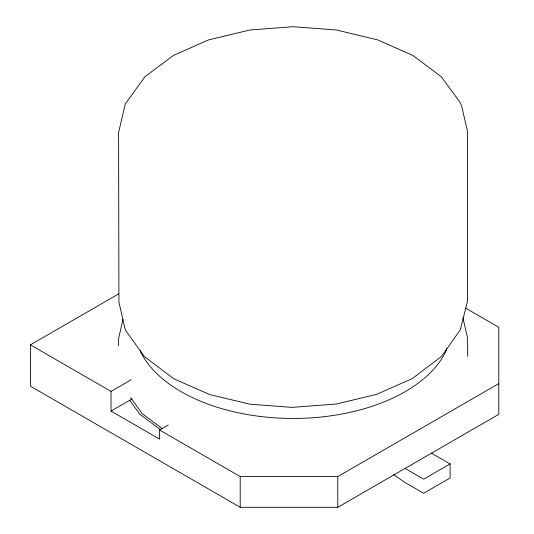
<?xml version="1.0" encoding="UTF-8"?>
<svg xmlns="http://www.w3.org/2000/svg" width="534" height="534" viewBox="0 0 534 534"><rect width="100%" height="100%" fill="white"/><g stroke="black" fill="none" stroke-linecap="round" stroke-linejoin="round"><path stroke-width="0.8" d="M123 319.239L118.675 338.196L118.601 345.705M140.048 350.624A158.485 91.501 0 0 0 293.133 418.442A158.485 91.501 0 0 0 446.224 350.624L446.591 349.002M446.224 350.624L446.804 348.275M465.675 308.158L498.783 327.275L498.783 414.344L337.775 507.3L240.2 507.3L30.411 386.175L30.411 344.851L118.528 293.974M30.411 344.851L111.012 391.389L131.237 379.714M111.012 391.389L111.012 411.08L131.925 399.011M111.012 411.08L159.593 439.128L159.593 430.024L168.263 425.024M159.593 430.024L240.2 476.562L337.775 476.562L498.783 383.606M393.445 474.479L405.066 482.529L423.669 493.269L450.095 478.017L450.095 463.939L423.669 479.192L405.066 468.451M431.492 453.199L450.095 463.939M162.456 428.809L141.984 413.403L130.623 397.57M160.487 429.69L139.601 413.977L129.762 400.26M462.938 317.777L467.597 338.196L467.671 356.425M337.775 476.562L337.775 507.3M240.2 476.562L240.2 507.3M467.61 298.352L467.303 301.89L460.361 329.692L441.444 356.478L412.248 378.606L376.51 394.399L336.293 404.018L292.031 407.382L249.905 404.185L209.622 394.546L173.777 378.753L144.44 356.612L126.224 331.3L124.856 328.143L118.922 302.111L118.601 132.539L125.29 103.936L144.908 76.756L173.423 55.449L208.487 39.916L249.879 29.991L293.133 26.7L336.393 29.991L377.785 39.916L412.849 55.449L441.358 76.756L459.907 102.161L461.65 105.879L467.544 131.711L467.61 298.352"/></g></svg>
